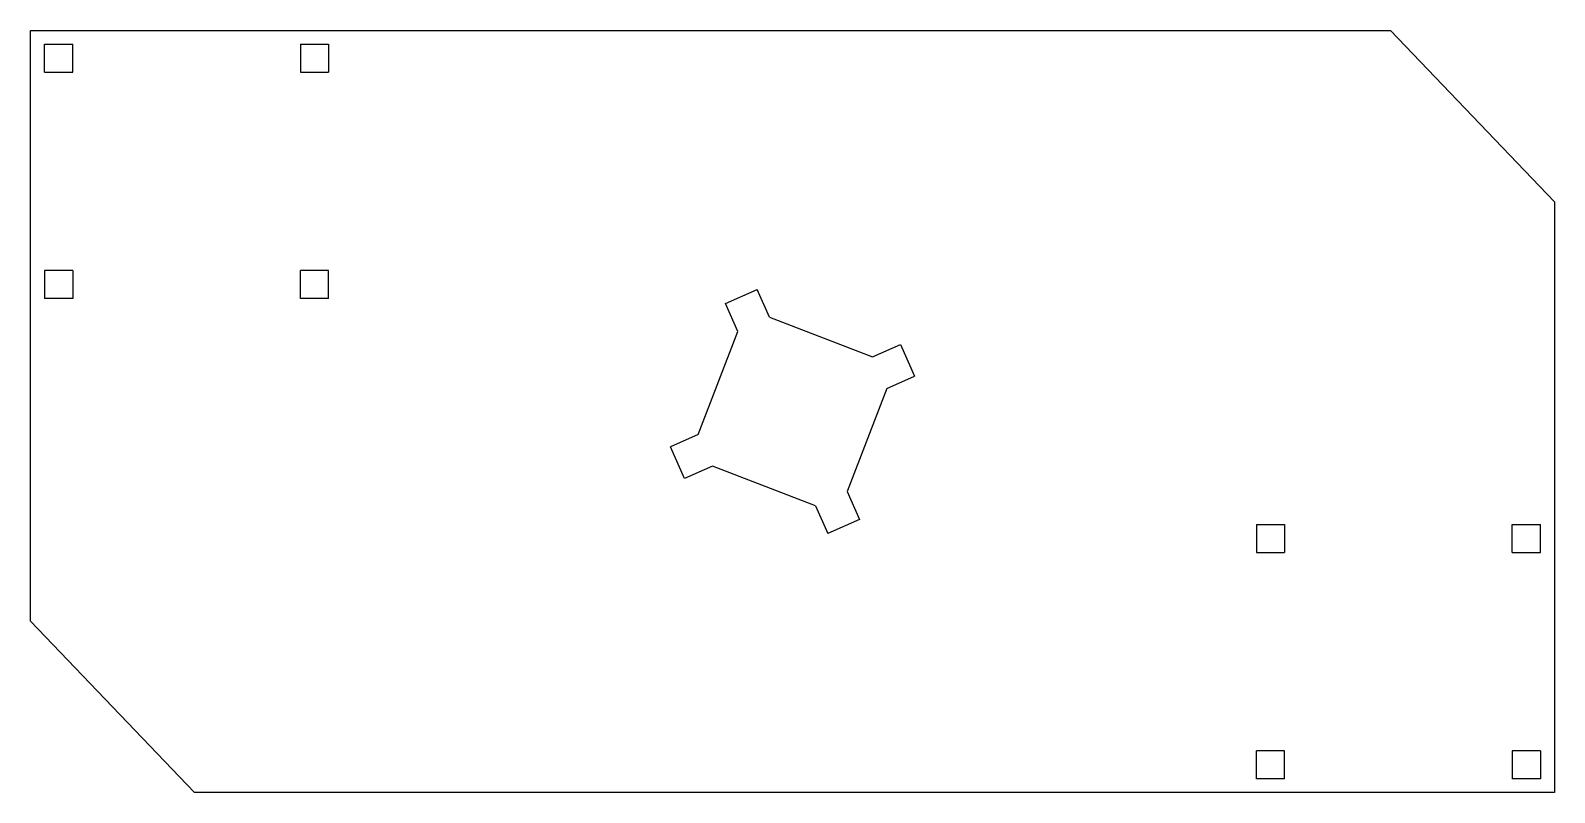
# Model space of a CAD drawing. Extents: x -324 to 324, y -162 to 162.
import ezdxf

# ---------------------------------------------------------------- set-up
doc = ezdxf.new("R2010")
doc.units = 0
doc.header["$MEASUREMENT"] = 0
doc.layers.add('VISIBLE', color=7, linetype='CONTINUOUS')

msp = doc.modelspace()

# ---------------------------------------------------------------- linework, layer by layer
at = {"layer": 'VISIBLE'}
for p, q in [((-324, 162), (254.22, 162)), ((-324, -89.11), (-324, 162)), ((254.22, 162), (324, 89.11)), ((-318, 144.25), (-318, 156.25)), ((-318, 156.25), (-306, 156.25)), ((-306, 144.25), (-306, 156.25)), ((-209.23, 156.25), (-209.23, 144.25)), ((-209.23, 156.25), (-197.23, 156.25)), ((-197.23, 156.25), (-197.23, 144.25)), ((-318, 144.25), (-306, 144.25)), ((-209.23, 144.25), (-197.23, 144.25)), ((324, 89.11), (324, -162)), ((-306, 60), (-318, 60)), ((-318, 60), (-318, 48)), ((-306, 60), (-306, 48)), ((-209.23, 48), (-209.23, 60)), ((-197.23, 60), (-209.23, 60)), ((-197.23, 48), (-197.23, 60)), ((-28.5, 45.87), (-15.02, 51.87)), ((-9.77, 40.07), (-15.02, 51.87)), ((-306, 48), (-318, 48)), ((-197.23, 48), (-209.23, 48)), ((-23.24, 34.07), (-28.5, 45.87)), ((-9.77, 40.07), (34.07, 23.24)), ((-40.07, -9.77), (-23.24, 34.07)), ((34.07, 23.24), (45.87, 28.5)), ((45.87, 28.5), (51.87, 15.02)), ((40.07, 9.77), (51.87, 15.02)), ((40.07, 9.77), (23.24, -34.07)), ((-40.07, -9.77), (-51.87, -15.02)), ((-45.87, -28.5), (-51.87, -15.02)), ((-34.07, -23.24), (-45.87, -28.5)), ((9.77, -40.07), (-34.07, -23.24)), ((23.24, -34.07), (28.5, -45.87)), ((9.77, -40.07), (15.02, -51.87)), ((28.5, -45.87), (15.02, -51.87)), ((197.23, -48), (197.23, -60)), ((197.23, -48), (209.23, -48)), ((209.23, -48), (209.23, -60)), ((306, -60), (306, -48)), ((306, -48), (318, -48)), ((318, -60), (318, -48)), ((197.23, -60), (209.23, -60)), ((306, -60), (318, -60)), ((-254.22, -162), (-324, -89.11)), ((197.23, -156.25), (197.23, -144.25)), ((209.23, -144.25), (197.23, -144.25)), ((209.23, -156.25), (209.23, -144.25)), ((318, -144.25), (306, -144.25)), ((306, -144.25), (306, -156.25)), ((318, -144.25), (318, -156.25)), ((209.23, -156.25), (197.23, -156.25)), ((318, -156.25), (306, -156.25)), ((324, -162), (-254.22, -162))]:
    msp.add_line(p, q, dxfattribs=at)

doc.saveas('drawing.dxf')
